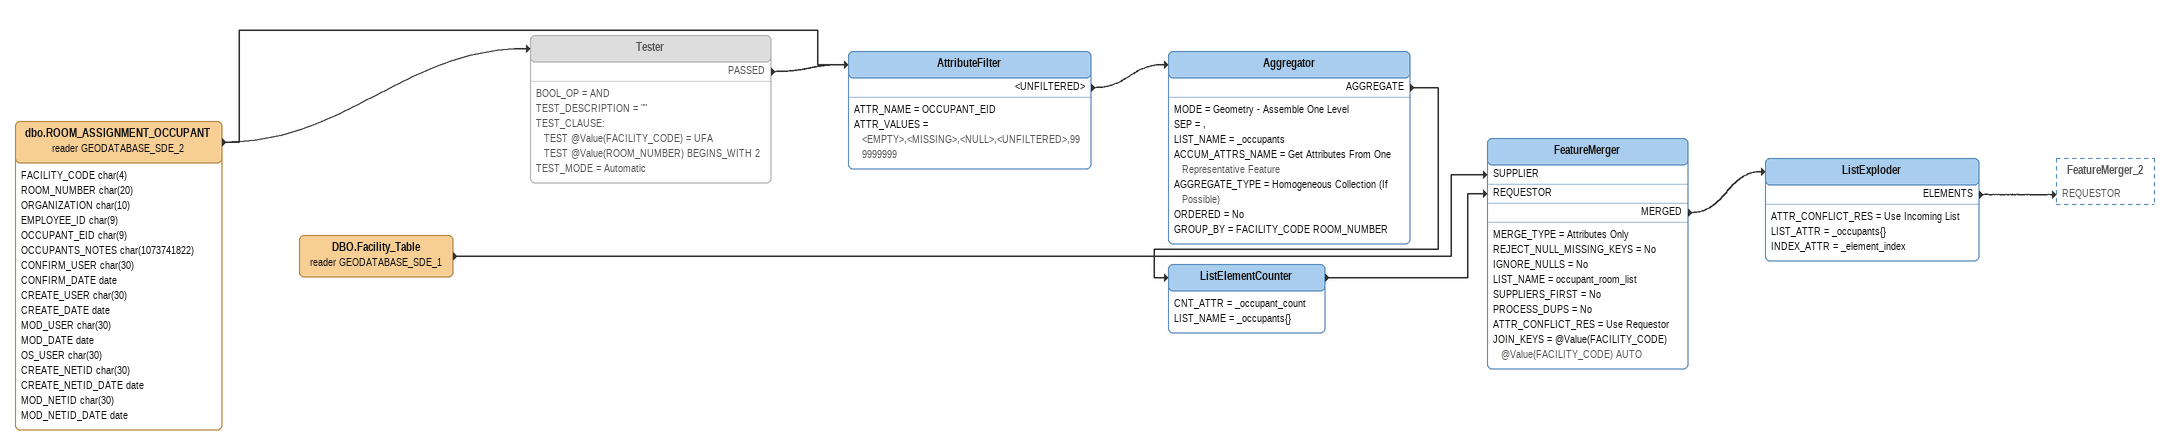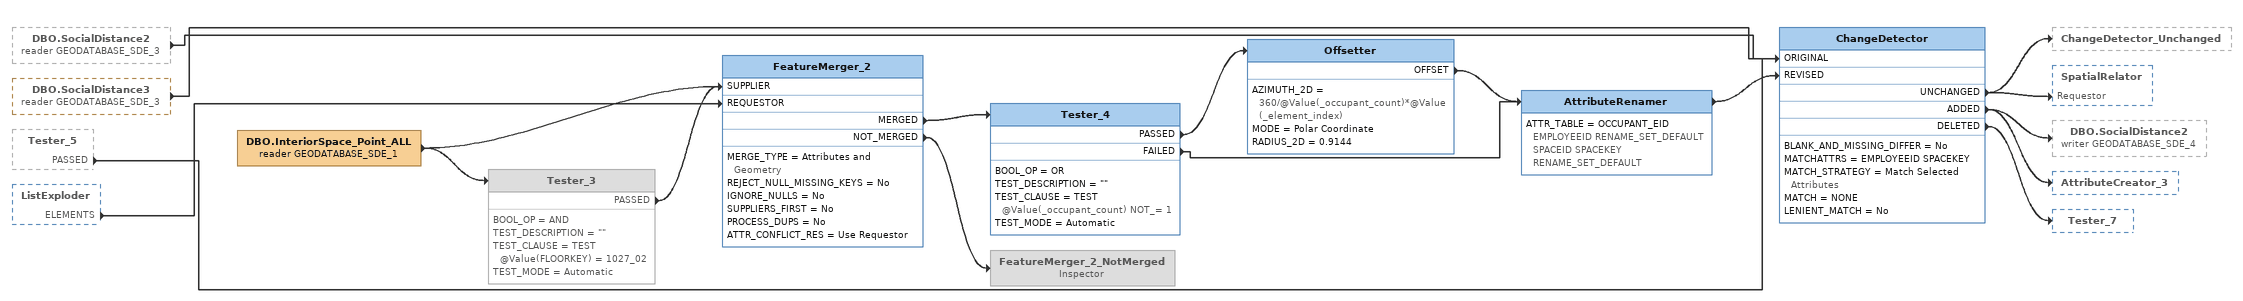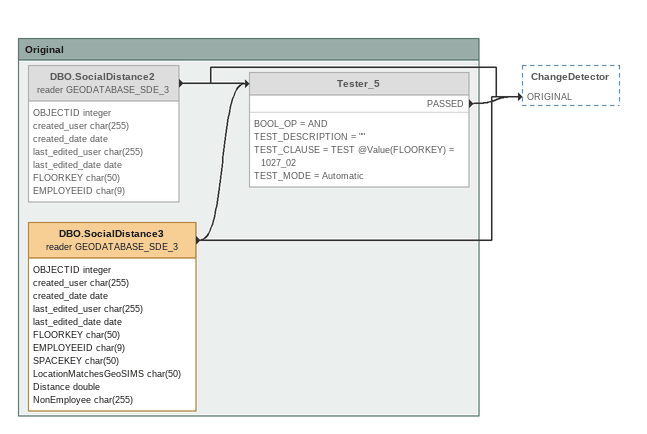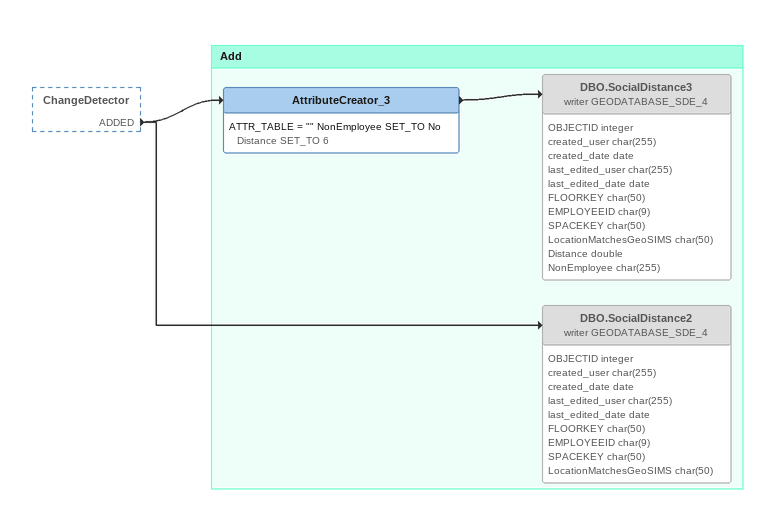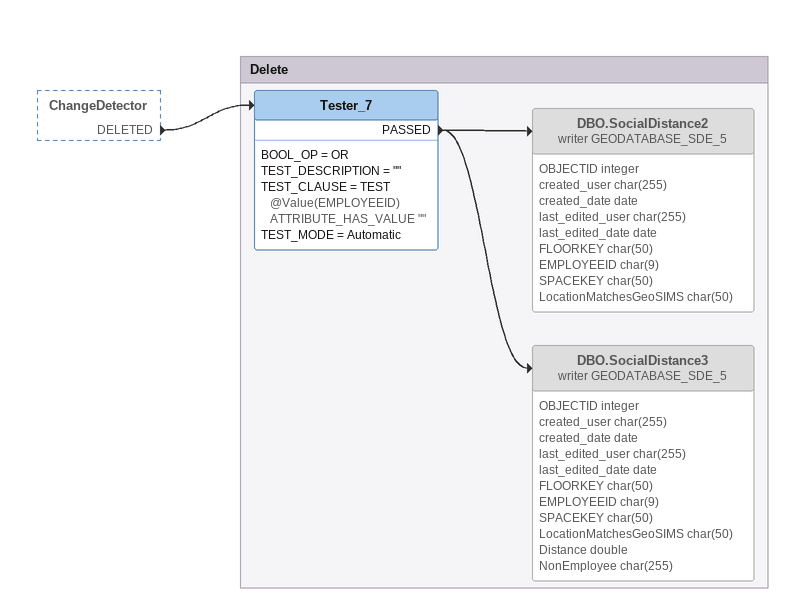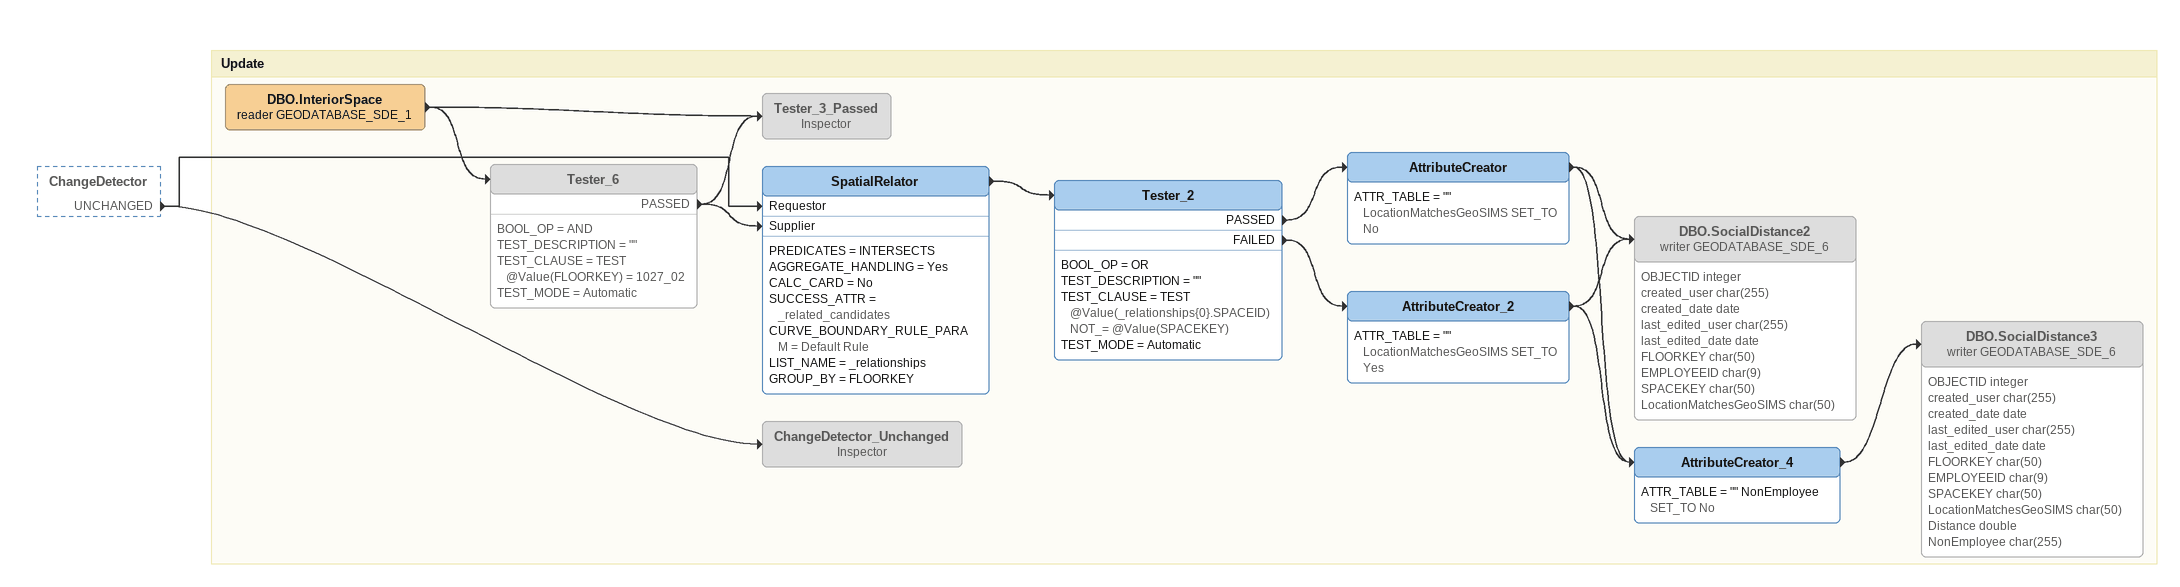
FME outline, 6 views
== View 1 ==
dbo.ROOM_ASSIGNMENT_OCCUPANT (reader GEODATABASE_SDE_2)
    attributes: FACILITY_CODE char(4), ROOM_NUMBER char(20), ORGANIZATION char(10), EMPLOYEE_ID char(9), OCCUPANT_EID char(9), OCCUPANTS_NOTES char(1073741822), CONFIRM_USER char(30), CONFIRM_DATE date, CREATE_USER char(30), CREATE_DATE date, MOD_USER char(30), MOD_DATE date, OS_USER char(30), CREATE_NETID char(30), CREATE_NETID_DATE date, MOD_NETID char(30), MOD_NETID_DATE date
    -> Tester
    -> AttributeFilter
Tester [off]
    BOOL_OP = AND
    TEST_DESCRIPTION = ""
    TEST_CLAUSE:
      TEST @Value(FACILITY_CODE) = UFA
      TEST @Value(ROOM_NUMBER) BEGINS_WITH 2
    TEST_MODE = Automatic
    PASSED -> AttributeFilter
AttributeFilter
    ATTR_NAME = OCCUPANT_EID
    ATTR_VALUES = <EMPTY>,<MISSING>,<NULL>,<UNFILTERED>,999999999
    <UNFILTERED> -> Aggregator
Aggregator
    MODE = Geometry - Assemble One Level
    SEP = ,
    LIST_NAME = _occupants
    ACCUM_ATTRS_NAME = Get Attributes From One Representative Feature
    AGGREGATE_TYPE = Homogeneous Collection (If Possible)
    ORDERED = No
    GROUP_BY = FACILITY_CODE ROOM_NUMBER
    AGGREGATE -> ListElementCounter
ListElementCounter
    CNT_ATTR = _occupant_count
    LIST_NAME = _occupants{}
    -> FeatureMerger [REQUESTOR]
DBO.Facility_Table (reader GEODATABASE_SDE_1)
    -> FeatureMerger [SUPPLIER]
FeatureMerger
    MERGE_TYPE = Attributes Only
    REJECT_NULL_MISSING_KEYS = No
    IGNORE_NULLS = No
    LIST_NAME = occupant_room_list
    SUPPLIERS_FIRST = No
    PROCESS_DUPS = No
    ATTR_CONFLICT_RES = Use Requestor
    JOIN_KEYS = @Value(FACILITY_CODE) @Value(FACILITY_CODE) AUTO
    MERGED -> ListExploder
ListExploder
    ATTR_CONFLICT_RES = Use Incoming List
    LIST_ATTR = _occupants{}
    INDEX_ATTR = _element_index
    ELEMENTS -> FeatureMerger_2 [REQUESTOR]

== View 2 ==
DBO.SocialDistance2 (reader GEODATABASE_SDE_3) [outside]
    -> ChangeDetector [ORIGINAL]
DBO.SocialDistance3 (reader GEODATABASE_SDE_3) [outside]
    -> ChangeDetector [ORIGINAL]
Tester_5 [outside]
    PASSED -> ChangeDetector [ORIGINAL]
ListExploder [outside]
    ELEMENTS -> FeatureMerger_2 [REQUESTOR]
DBO.InteriorSpace_Point_ALL (reader GEODATABASE_SDE_1)
    -> Tester_3
    -> FeatureMerger_2 [SUPPLIER]
Tester_3 [off]
    BOOL_OP = AND
    TEST_DESCRIPTION = ""
    TEST_CLAUSE = TEST @Value(FLOORKEY) = 1027_02
    TEST_MODE = Automatic
    PASSED -> FeatureMerger_2 [SUPPLIER]
FeatureMerger_2
    MERGE_TYPE = Attributes and Geometry
    REJECT_NULL_MISSING_KEYS = No
    IGNORE_NULLS = No
    SUPPLIERS_FIRST = No
    PROCESS_DUPS = No
    ATTR_CONFLICT_RES = Use Requestor
    MERGED -> Tester_4
    NOT_MERGED -> FeatureMerger_2_NotMerged
Tester_4
    BOOL_OP = OR
    TEST_DESCRIPTION = ""
    TEST_CLAUSE = TEST @Value(_occupant_count) NOT_= 1
    TEST_MODE = Automatic
    PASSED -> Offsetter
    FAILED -> AttributeRenamer
Offsetter
    AZIMUTH_2D = 360/@Value(_occupant_count)*@Value(_element_index)
    MODE = Polar Coordinate
    RADIUS_2D = 0.9144
    OFFSET -> AttributeRenamer
AttributeRenamer
    ATTR_TABLE = OCCUPANT_EID EMPLOYEEID RENAME_SET_DEFAULT  SPACEID SPACEKEY RENAME_SET_DEFAULT
    -> ChangeDetector [REVISED]
FeatureMerger_2_NotMerged: Inspector [off]
ChangeDetector
    BLANK_AND_MISSING_DIFFER = No
    MATCHATTRS = EMPLOYEEID SPACEKEY
    MATCH_STRATEGY = Match Selected Attributes
    MATCH = NONE
    LENIENT_MATCH = No
    UNCHANGED -> ChangeDetector_Unchanged
    UNCHANGED -> SpatialRelator [Requestor]
    ADDED -> DBO.SocialDistance2 (writer GEODATABASE_SDE_4)
    ADDED -> AttributeCreator_3
    DELETED -> Tester_7

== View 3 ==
Bookmark: Original
DBO.SocialDistance3 (reader GEODATABASE_SDE_3)
    attributes: OBJECTID integer, created_user char(255), created_date date, last_edited_user char(255), last_edited_date date, FLOORKEY char(50), EMPLOYEEID char(9), SPACEKEY char(50), LocationMatchesGeoSIMS char(50), Distance double, NonEmployee char(255)
    -> Tester_5
    -> ChangeDetector [ORIGINAL]
DBO.SocialDistance2 (reader GEODATABASE_SDE_3) [off]
    attributes: OBJECTID integer, created_user char(255), created_date date, last_edited_user char(255), last_edited_date date, FLOORKEY char(50), EMPLOYEEID char(9)
    -> ChangeDetector [ORIGINAL]
    -> Tester_5
Tester_5 [off]
    BOOL_OP = AND
    TEST_DESCRIPTION = ""
    TEST_CLAUSE = TEST @Value(FLOORKEY) = 1027_02
    TEST_MODE = Automatic
    PASSED -> ChangeDetector [ORIGINAL]

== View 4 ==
ChangeDetector [outside]
    ADDED -> DBO.SocialDistance2 (writer GEODATABASE_SDE_4)
    ADDED -> AttributeCreator_3

Bookmark: Add
AttributeCreator_3
    ATTR_TABLE = "" NonEmployee SET_TO No  Distance SET_TO 6
    -> DBO.SocialDistance3 (writer GEODATABASE_SDE_4)
DBO.SocialDistance3 (writer GEODATABASE_SDE_4) [off]
    attributes: OBJECTID integer, created_user char(255), created_date date, last_edited_user char(255), last_edited_date date, FLOORKEY char(50), EMPLOYEEID char(9), SPACEKEY char(50), LocationMatchesGeoSIMS char(50), Distance double, NonEmployee char(255)
DBO.SocialDistance2 (writer GEODATABASE_SDE_4) [off]
    attributes: OBJECTID integer, created_user char(255), created_date date, last_edited_user char(255), last_edited_date date, FLOORKEY char(50), EMPLOYEEID char(9), SPACEKEY char(50), LocationMatchesGeoSIMS char(50)

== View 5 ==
ChangeDetector [outside]
    DELETED -> Tester_7

Bookmark: Delete
Tester_7
    BOOL_OP = OR
    TEST_DESCRIPTION = ""
    TEST_CLAUSE = TEST @Value(EMPLOYEEID) ATTRIBUTE_HAS_VALUE ""
    TEST_MODE = Automatic
    PASSED -> DBO.SocialDistance2 (writer GEODATABASE_SDE_5)
    PASSED -> DBO.SocialDistance3 (writer GEODATABASE_SDE_5)
DBO.SocialDistance2 (writer GEODATABASE_SDE_5) [off]
    attributes: OBJECTID integer, created_user char(255), created_date date, last_edited_user char(255), last_edited_date date, FLOORKEY char(50), EMPLOYEEID char(9), SPACEKEY char(50), LocationMatchesGeoSIMS char(50)
DBO.SocialDistance3 (writer GEODATABASE_SDE_5) [off]
    attributes: OBJECTID integer, created_user char(255), created_date date, last_edited_user char(255), last_edited_date date, FLOORKEY char(50), EMPLOYEEID char(9), SPACEKEY char(50), LocationMatchesGeoSIMS char(50), Distance double, NonEmployee char(255)

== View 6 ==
ChangeDetector [outside]
    UNCHANGED -> ChangeDetector_Unchanged
    UNCHANGED -> SpatialRelator [Requestor]

Bookmark: Update
ChangeDetector_Unchanged: Inspector [off]
DBO.InteriorSpace (reader GEODATABASE_SDE_1)
    -> Tester_3_Passed
    -> Tester_6
Tester_6 [off]
    BOOL_OP = AND
    TEST_DESCRIPTION = ""
    TEST_CLAUSE = TEST @Value(FLOORKEY) = 1027_02
    TEST_MODE = Automatic
    PASSED -> SpatialRelator [Supplier]
    PASSED -> Tester_3_Passed
Tester_3_Passed: Inspector [off]
SpatialRelator
    PREDICATES = INTERSECTS
    AGGREGATE_HANDLING = Yes
    CALC_CARD = No
    SUCCESS_ATTR = _related_candidates
    CURVE_BOUNDARY_RULE_PARAM = Default Rule
    LIST_NAME = _relationships
    GROUP_BY = FLOORKEY
    -> Tester_2
Tester_2
    BOOL_OP = OR
    TEST_DESCRIPTION = ""
    TEST_CLAUSE = TEST @Value(_relationships{0}.SPACEID) NOT_= @Value(SPACEKEY)
    TEST_MODE = Automatic
    PASSED -> AttributeCreator
    FAILED -> AttributeCreator_2
AttributeCreator
    ATTR_TABLE = "" LocationMatchesGeoSIMS SET_TO No
    -> DBO.SocialDistance2 (writer GEODATABASE_SDE_6)
    -> AttributeCreator_4
AttributeCreator_2
    ATTR_TABLE = "" LocationMatchesGeoSIMS SET_TO Yes
    -> DBO.SocialDistance2 (writer GEODATABASE_SDE_6)
    -> AttributeCreator_4
DBO.SocialDistance2 (writer GEODATABASE_SDE_6) [off]
    attributes: OBJECTID integer, created_user char(255), created_date date, last_edited_user char(255), last_edited_date date, FLOORKEY char(50), EMPLOYEEID char(9), SPACEKEY char(50), LocationMatchesGeoSIMS char(50)
AttributeCreator_4
    ATTR_TABLE = "" NonEmployee SET_TO No
    -> DBO.SocialDistance3 (writer GEODATABASE_SDE_6)
DBO.SocialDistance3 (writer GEODATABASE_SDE_6) [off]
    attributes: OBJECTID integer, created_user char(255), created_date date, last_edited_user char(255), last_edited_date date, FLOORKEY char(50), EMPLOYEEID char(9), SPACEKEY char(50), LocationMatchesGeoSIMS char(50), Distance double, NonEmployee char(255)
